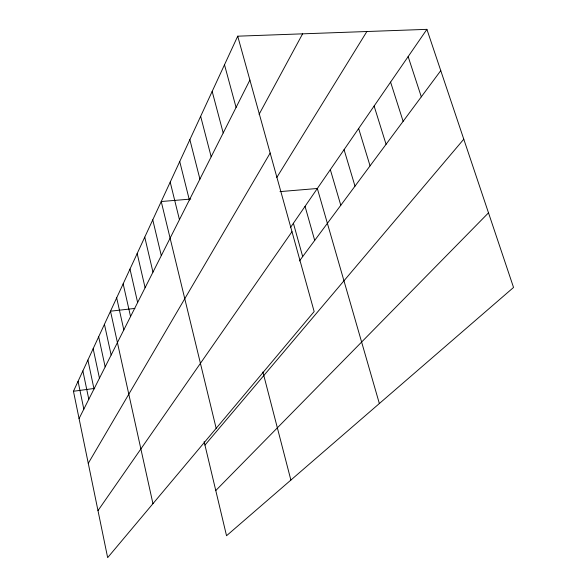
<?xml version="1.0" encoding="UTF-8"?>
<svg xmlns="http://www.w3.org/2000/svg" width="587" height="587" viewBox="0 0 587 587"><rect width="100%" height="100%" fill="white"/><g stroke="black" fill="none" stroke-linecap="round" stroke-linejoin="round"><path stroke-width="0.88" d="M237.72 36.181L314.155 311.558L107.656 557.65L73.456 391.272L237.72 36.181L426.91 29.35L513.544 287.454L226.538 535.733L204.129 441.622M79.069 418.582L249.893 80.052M259.065 114.384L302.599 33.841M88.27 463.341L270.159 153.06M276.815 177.435L366.875 31.515M290.389 227.639L426.91 29.35M97.985 510.609L291.988 231.696M299.436 260.973L440.764 70.631M204.958 445.093L463.781 139.192M215.781 490.541L488.501 212.846M73.456 391.272L94.712 388.396M134.907 308.417L110.495 311.198L152.95 503.675M190.731 199.066L161.227 201.524L216.17 428.334M279.992 191.611L317.34 188.493L379.356 403.533M408.148 56.601L421.312 96.833M390.59 82.099L403.122 121.326M374.117 106.02L386.07 144.292M358.642 128.502L370.059 165.857M344.07 149.67L354.996 186.145M330.327 169.636L340.79 205.267M305.049 206.345L314.705 240.406M293.405 223.258L302.687 256.585M224.498 64.761L236.077 107.443M212.171 91.411L223.199 132.963M200.651 116.314L211.173 156.788M262.895 371.975L290.881 480.078M189.858 139.64L199.918 179.094M179.732 161.535L189.366 200.006M170.208 182.124L179.446 219.663M152.759 219.839L161.3 255.631M144.754 237.141L152.972 272.126M137.175 253.533L145.099 287.733M129.984 269.066L137.637 302.518M123.16 283.822L130.556 316.554M116.674 297.844L123.828 329.894M104.435 324.295L111.141 355.032M98.667 336.777L105.161 366.882M93.157 348.678L99.452 378.182M87.896 360.051L94.008 388.976M82.87 370.918L88.806 399.285M78.064 381.315L83.831 409.146"/></g></svg>
